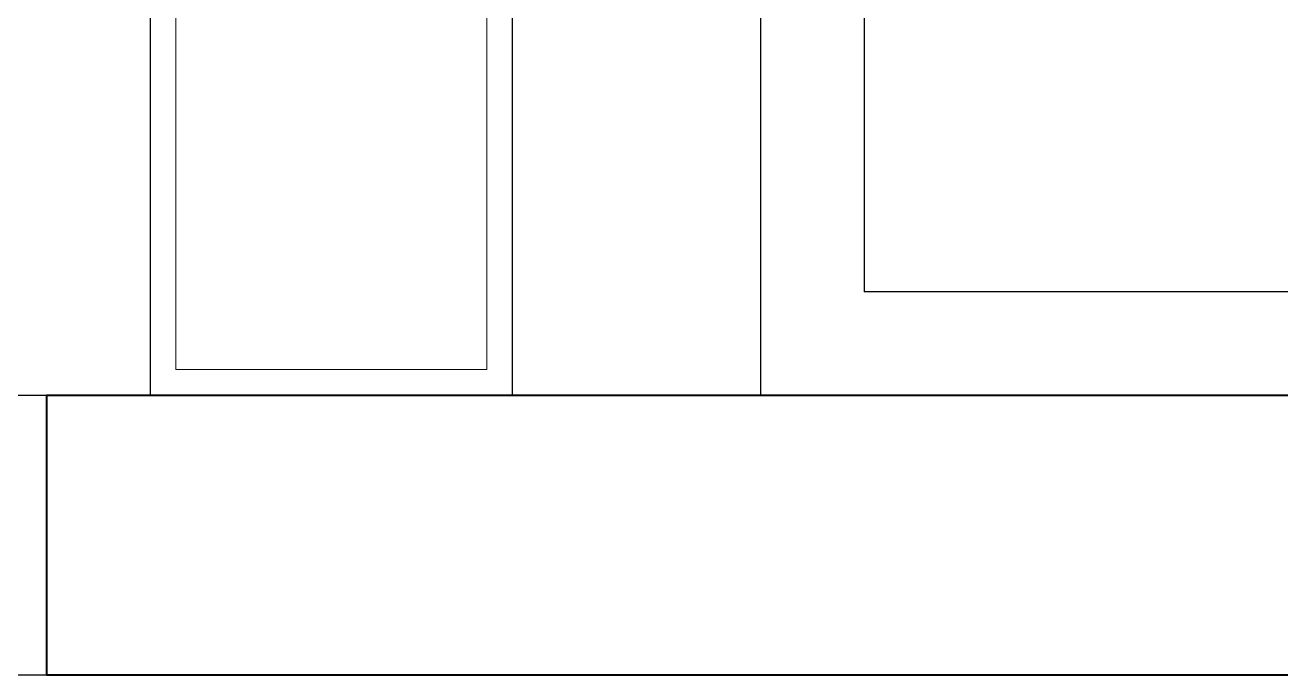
# Model space of a CAD drawing. Header units: millimetres. Extents: x -33522418 to 16198808, y -126322335 to -58690945.
# Drawn here: x -33262068 to -33260856, y -126318013 to -126317386 of the extents above; entities that cross this region are included whole.
import ezdxf

# ---------------------------------------------------------------- set-up
doc = ezdxf.new("R2010")
doc.units = ezdxf.units.MM
doc.header["$LTSCALE"] = 10
doc.linetypes.add('ACAD_ISO03W100', pattern=[30, 12, -18])
doc.layers.add('标注', color=3, linetype='Continuous')
doc.layers.add('立面图层', color=2, linetype='Continuous')
doc.layers.add('粗墙', color=5, linetype='Continuous', lineweight=40)
doc.layers.add('门窗玻', color=18, linetype='Continuous', lineweight=13)

# ---------------------------------------------------------------- blocks, each defined once
blk = doc.blocks.new('A$C0A251532')
at = {"layer": '标注', "color": 2}
for p, q in [((0, 3300.5), (0, 0)), ((100, 3200.5), (100, 100)), ((900, 100), (100, 100)), ((900, 0), (0, 0))]:
    blk.add_line(p, q, dxfattribs=at)
blk = doc.blocks.new('A$C4D6D0EDC')
at = {"color": 1, "extrusion": (0, 0, -1), "zscale": -1, "rotation": 90}
blk.add_blockref('A$C0A251532', (-600, 0), dxfattribs=at)

msp = doc.modelspace()

# ---------------------------------------------------------------- linework, layer by layer
at = {"color": 2}
msp.add_lwpolyline([(-33261947.8, -126317743.3), (-33261597.8, -126317743.3), (-33261597.8, -126316743.3), (-33261947.8, -126316743.3)], close=True, dxfattribs=at)
at = {"layer": '立面图层', "color": 1, "linetype": 'ACAD_ISO03W100', "ltscale": 0.5}
msp.add_lwpolyline([(-33263137.8, -126318013.3), (-33262047.8, -126318013.3), (-33262047.8, -126317743.3), (-33263137.8, -126317743.3)], close=True, dxfattribs=at)
at = {"layer": '粗墙', "color": 3}
for p, q in [((-33257857.8, -126317743.3), (-33262047.8, -126317743.3)), ((-33262047.8, -126317743.3), (-33262047.8, -126318013.3)), ((-33262047.8, -126318013.3), (-33256047.8, -126318013.3))]:
    msp.add_line(p, q, dxfattribs=at)
at = {"layer": '门窗玻', "color": 1}
msp.add_lwpolyline([(-33261922.8, -126317718.3), (-33261622.8, -126317718.3), (-33261622.8, -126316768.3), (-33261922.8, -126316768.3)], close=True, dxfattribs=at)

# ---------------------------------------------------------------- block references
at = {"color": 1}
msp.add_blockref('A$C4D6D0EDC', (-33261958.3, -126317743.3), dxfattribs=at)

doc.saveas('drawing.dxf')
